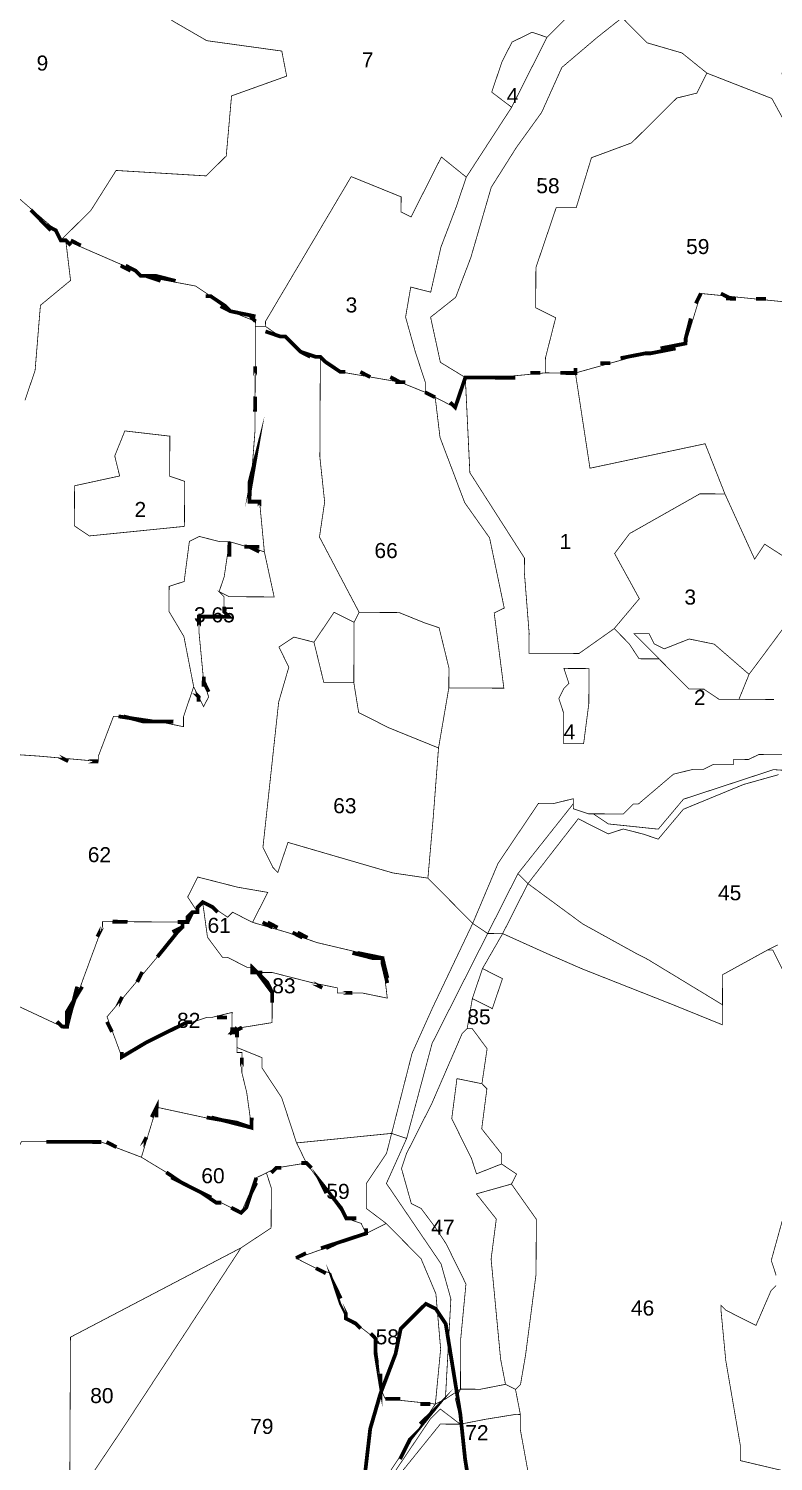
# Model space of a CAD drawing. Header units: metres. Extents: x 318080 to 326887, y 1838772 to 1852662.
# Drawn here: x 322736 to 323337, y 1846990 to 1848144 of the extents above; entities that cross this region are included whole.
import ezdxf

# ---------------------------------------------------------------- set-up
doc = ezdxf.new("R2010")
doc.units = ezdxf.units.M
doc.header["$MEASUREMENT"] = 0
for name, color, linetype in [('HAZARDS LINE', 1, 'Continuous'), ('SURVEY NO.', 7, 'Continuous'), ('SURVEY PLOT BOUNDARY', 35, 'Continuous'), ('VILLAGE BOUNDARY', 212, 'Continuous')]:
    doc.layers.add(name, color=color, linetype=linetype)
doc.styles.add('PDF Arial', font='arial.ttf')

# ---------------------------------------------------------------- blocks, each defined once
blk = doc.blocks.new('22')
at = {"layer": 'HAZARDS LINE', "lineweight": 18, "const_width": 3.025552008770927}
blk.add_lwpolyline([(323007.5382148874, 1846980.076488264), (323011.7466970685, 1847016.36629867), (323019.9501062236, 1847044.56797262), (323032.2066235602, 1847076.784586826), (323036.3374187415, 1847096.936962157), (323048.4969113706, 1847108.981782114), (323056.6031277338, 1847117.011662625), (323064.6511628893, 1847112.938466425), (323072.660354545, 1847100.796552688), (323084.4119063831, 1847028.119838906), (323088.2708811075, 1846991.791191069), (323092.1880370395, 1846967.565619943)], dxfattribs=at)
at = {"layer": 'SURVEY PLOT BOUNDARY', "lineweight": 18, "const_width": 0.6051104017541854}
for points in [[(323214.8758641221, 1848153.104292792), (323194.6295768797, 1848137.063951092), (323166.2770732742, 1848112.993728881), (323149.9673637138, 1848076.762174825), (323129.6628112217, 1848048.618756819), (323109.338836575, 1848016.440896002), (323092.932102307, 1847960.037547697), (323080.6755009283, 1847927.820933896), (323060.429213686, 1847911.780592196), (323068.3218748419, 1847875.432525846), (323088.4322098347, 1847863.232356165), (323080.2482224296, 1847839.065040983), (323064.1522361607, 1847847.211432979), (323056.1042010052, 1847851.284629178), (323056.1430445051, 1847859.353346716), (323048.1921180993, 1847883.598336759), (323040.2606134434, 1847911.877685572), (323044.4109144168, 1847936.064419267), (323060.5263224356, 1847931.95238604), (323068.7685750906, 1847968.222777528), (323081.0250924272, 1848000.439391734), (323089.2090798323, 1848024.606706915), (323125.7844987895, 1848080.913045482), (323154.2923763946, 1848137.258137843), (323174.5580853869, 1848157.332838311)], [(322723.7525950889, 1848361.225752077), (322759.8036259885, 1848308.604235804), (322824.0517868987, 1848247.778155633), (322844.0844348917, 1848219.440550876), (322843.987326142, 1848199.268757032), (322851.8217220482, 1848150.817614376), (322879.9800081542, 1848134.544248899), (322940.446965382, 1848126.184251235), (322944.3836271061, 1848105.993038474), (322899.9349691474, 1848090.069209067), (322895.6682213119, 1848041.676238313), (322879.4556205012, 1848025.6164781), (322806.8680981864, 1848030.00037294), (322786.5441239443, 1847997.822596165), (322762.2253067705, 1847973.732955441), (322758.2304638387, 1847981.821091492), (322701.9914105419, 1848030.50525833)], [(323174.5580853869, 1848157.332838311), (323154.2923763946, 1848137.258137843), (323142.2106548075, 1848141.350752556), (323126.0369815388, 1848133.359709476), (323117.8918376336, 1848117.261111832), (323109.7078502285, 1848093.093796651), (323125.7844987895, 1848080.913045482), (323089.2090798323, 1848024.606706915), (323069.1181665895, 1848040.841235365), (323044.682818916, 1847992.545442029), (323036.6347837605, 1847996.618638229), (323036.6930490103, 1848008.721714535), (322996.433535525, 1848025.053336361), (322927.2970471436, 1847908.387049624), (322927.2776253936, 1847904.352690856), (322919.2101684881, 1847904.391528287), (322919.2295902381, 1847908.425887056), (322899.0998334954, 1847916.591697969), (322883.0232689765, 1847928.772448733), (322870.9609691392, 1847936.899422214), (322826.6288416802, 1847945.181745421), (322822.6145769985, 1847949.235522703), (322766.2589932021, 1847973.713536928), (322762.2253067705, 1847973.732955441), (322786.5441239443, 1847997.822596165), (322806.8680981864, 1848030.00037294), (322879.4556205012, 1848025.6164781), (322895.6682213119, 1848041.676238313), (322899.9349691474, 1848090.069209067), (322944.3836271061, 1848105.993038474), (322940.446965382, 1848126.184251235), (322879.9800081542, 1848134.544248899), (322851.8217220482, 1848150.817614376)], [(322701.9914105419, 1848030.50525833), (322758.2304638387, 1847981.821091492), (322762.2253067705, 1847973.732955441), (322766.2589932021, 1847973.713536928), (322770.1373896764, 1847941.41924786), (322745.8379102103, 1847921.36396631), (322741.5517410294, 1847868.936720829), (322733.3677536243, 1847844.769405648)], [(323363.0164825742, 1847922.427267871), (323278.3472386722, 1847930.903777424), (323266.0518778356, 1847890.61844568), (323237.7769771878, 1847882.685658949), (323233.743206714, 1847882.705077867), (323177.1934894603, 1847866.839504001), (323165.0923461232, 1847866.897759945), (323152.991118744, 1847866.956016294), (323153.0493839938, 1847879.0590926), (323161.2722148988, 1847911.295125319), (323145.1762286299, 1847919.441517314), (323145.3316026294, 1847951.716387464), (323161.6994933975, 1848000.051018232), (323177.8344072084, 1847999.97334337), (323190.1297680449, 1848040.258675113), (323222.457777279, 1848052.206486142), (323258.9360870819, 1848088.340946823), (323275.0903386006, 1848092.297631134), (323283.2354825058, 1848108.396228778), (323335.5767175783, 1848087.971992239), (323355.5705220714, 1848051.565669945)], [(322733.3677536243, 1847844.769405648), (322741.5517410294, 1847868.936720829), (322745.8379102103, 1847921.36396631), (322770.1373896764, 1847941.41924786), (322766.2589932021, 1847973.713536928), (322822.6145769985, 1847949.235522703), (322826.6288416802, 1847945.181745421), (322870.9609691392, 1847936.899422214), (322883.0232689765, 1847928.772448733), (322899.0998334954, 1847916.591697969), (322919.2295902381, 1847908.425887056), (322919.2101684881, 1847904.391528287), (322919.1713249882, 1847896.322810749), (322918.9771074888, 1847855.979223062), (322918.8023117394, 1847819.669994143), (322914.4967208086, 1847763.208389894), (322922.564177714, 1847763.169552463), (322926.4036462416, 1847722.80646222), (322898.2064325935, 1847731.011110564), (322890.1390597302, 1847731.04994759), (322874.0235676693, 1847735.161981221), (322865.9366890138, 1847731.166459883), (322861.7476285827, 1847698.911008247), (322849.6270634956, 1847694.934905422), (322849.5299547459, 1847674.763111579), (322861.5339893333, 1847654.53306179), (322869.4072287394, 1847614.150636672), (322861.2232413343, 1847589.98332149), (322861.1843978344, 1847581.914603953), (322841.0352193417, 1847586.046056097), (322808.7848975121, 1847590.235764185), (322804.7511270383, 1847590.255183103), (322792.4946097016, 1847558.038568897), (322792.4751879517, 1847554.004210129), (322744.089952311, 1847558.271593079), (322679.5698869016, 1847562.616650488)], [(323337.2798772501, 1847603.829352986), (323325.1787339129, 1847603.88760893), (323309.0438201021, 1847603.965283792), (323317.2083857572, 1847624.098240205), (323374.04942926, 1847700.479195603), (323329.8144945928, 1847728.933312248), (323321.6887724375, 1847716.869073373), (323297.7389689171, 1847769.432333298), (323281.7982726056, 1847809.853595848), (323188.9256195485, 1847790.12843145), (323177.1934894603, 1847866.839504001), (323233.743206714, 1847882.705077867), (323237.7769771878, 1847882.685658949), (323266.0518778356, 1847890.61844568), (323278.3472386722, 1847930.903777424), (323363.0164825742, 1847922.427267871)], [(322679.5698869016, 1847562.616650488), (322744.089952311, 1847558.271593079), (322792.4751879517, 1847554.004210129), (322792.4946097016, 1847558.038568897), (322804.7511270383, 1847590.255183103), (322808.7848975121, 1847590.235764185), (322841.0352193417, 1847586.046056097), (322861.1843978344, 1847581.914603953), (322861.2232413343, 1847589.98332149), (322869.4072287394, 1847614.150636672), (322873.4020716712, 1847606.062500621), (322877.3969146029, 1847597.97436457), (322881.4695285766, 1847606.02366319), (322877.4940233526, 1847618.146158414), (322873.6545544204, 1847658.509164615), (322873.6739761703, 1847662.543523384), (322873.6933979203, 1847666.577882152), (322873.7128196702, 1847670.612240921), (322877.7465061019, 1847670.592822408), (322881.7802765756, 1847670.57340349), (322897.9151063444, 1847670.495729032), (322893.9008416627, 1847674.549506314), (322893.9591069125, 1847686.652582621), (322889.9448422308, 1847690.706359903), (322897.9927933442, 1847686.633164107), (322934.2963073977, 1847686.45839587), (322926.4036462416, 1847722.80646222), (322922.564177714, 1847763.169552463), (322914.4967208086, 1847763.208389894), (322918.8023117394, 1847819.669994143), (322918.9771074888, 1847855.979223062), (322919.1713249882, 1847896.322810749), (322919.2101684881, 1847904.391528287), (322927.2776253936, 1847904.352690856), (322939.3399252308, 1847896.225717374), (322943.3736957046, 1847896.206298456), (322947.3879603863, 1847892.152521174), (322955.4165737919, 1847884.044966205), (322967.4982953791, 1847879.952351492), (322971.5320658529, 1847879.932932575), (322971.143630854, 1847799.245757199), (322975.0025215363, 1847762.917109767), (322970.8328824504, 1847734.695932857), (323002.811299781, 1847674.025202006), (322998.7386858073, 1847665.975903386), (322982.6426995384, 1847674.122295382), (322966.3912552278, 1847649.993817631), (322950.275847209, 1847654.105850857), (322938.1357763299, 1847646.095389669), (322946.1255462356, 1847629.919117163), (322937.9221370806, 1847601.717443213), (322925.2577629951, 1847484.779294863), (322933.2475324962, 1847468.602938315), (322937.261797178, 1847464.549161033), (322945.4457849876, 1847488.716560256), (323030.0374255275, 1847464.102531182), (323058.2539768834, 1847459.932242011), (323094.3826951874, 1847423.448244855), (323061.7827818587, 1847355.019495106), (323045.4730722983, 1847318.787941049), (323029.0274945305, 1847254.315875207), (322952.3479364921, 1847246.616112658), (322940.4215889044, 1847282.983597521), (322924.4032055932, 1847307.267424996), (322924.442049093, 1847315.336142533), (322904.3122923503, 1847323.501953446), (322904.2928706004, 1847319.467594677), (322904.3122923503, 1847323.501953446), (322904.3317141003, 1847327.536312215), (322904.3705576002, 1847335.605029752), (322900.3368711685, 1847335.624448265), (322908.4237498239, 1847339.619969603), (322932.6454582481, 1847343.537816483), (322932.7619887477, 1847367.743969096), (322916.7241836865, 1847387.993437802), (322916.7047619366, 1847383.959079033), (322928.8059893158, 1847383.900822684), (322932.8396757475, 1847383.881404171), (322948.9551678085, 1847379.76937054), (322965.0705758273, 1847375.657337314), (322985.2197543199, 1847371.525885169), (322985.2003325699, 1847367.4915264), (323005.3689328125, 1847367.394433025), (323025.5181113051, 1847363.262980881), (323021.639798873, 1847395.557269544), (322969.2597203006, 1847407.912788546), (322945.0961930841, 1847416.098018376), (322916.898979436, 1847424.30266672), (322929.1167373149, 1847448.450562984), (322904.9337883485, 1847452.601434046), (322872.7028882687, 1847460.825500903), (322864.5577443635, 1847444.72690326), (322872.5669360191, 1847432.584989522), (322868.5332495875, 1847432.604408036), (322864.4606356138, 1847424.555109416), (322860.4269491821, 1847424.574527929), (322856.3931787083, 1847424.593946847), (322836.2245784657, 1847424.691040222), (322820.089748697, 1847424.76871468), (322803.9548348861, 1847424.846389542), (322795.8874620228, 1847424.885226568), (322795.8680402728, 1847420.8508678), (322779.5194872126, 1847376.550596206), (322767.243548126, 1847340.299623231), (322763.2097776522, 1847340.319042149), (322710.8879643296, 1847364.777637457)], [(323373.369668012, 1847559.276638696), (323324.9650946636, 1847559.509662474), (323316.8782160082, 1847555.514141136), (323312.8444455344, 1847555.533560054), (323308.8107591028, 1847555.552978567), (323304.7770726711, 1847555.57239708), (323304.7576509212, 1847551.538038312), (323296.6901940157, 1847551.576875743), (323288.6227371102, 1847551.615713174), (323280.5358584549, 1847547.620191836), (323272.4684015494, 1847547.659029267), (323256.3141500307, 1847543.702344956), (323227.961562383, 1847519.63212315), (323223.9278759514, 1847519.651541664), (323215.8215755461, 1847511.621661557), (323191.6192048297, 1847511.73817385), (323187.585518398, 1847511.757592364), (323175.5037968109, 1847515.850207077), (323175.5232185608, 1847519.884565845), (323175.5426403108, 1847523.918924614), (323159.3883047499, 1847519.962240708), (323147.2871614128, 1847520.020496652), (323114.7843564292, 1847471.763456705), (323094.3826951874, 1847423.448244855), (323058.2539768834, 1847459.932242011), (323062.5208087611, 1847508.325212361), (323066.8263996919, 1847564.78681661), (323075.1269175967, 1847613.160284404), (323119.4978045134, 1847612.94667914), (323111.7217578992, 1847673.500897698), (323119.8085525125, 1847677.49641944), (323107.9793136746, 1847734.035698147), (323087.9466660862, 1847762.373386946), (323068.0305485928, 1847814.917144315), (323064.1522361607, 1847847.211432979), (323080.2482224296, 1847839.065040983), (323088.4322098347, 1847863.232356165), (323092.0969670596, 1847786.560120641), (323136.1376838228, 1847717.762332265), (323136.0794185729, 1847705.659255959), (323139.8800440053, 1847657.227532221), (323139.8023570056, 1847641.090097146), (323143.8361274794, 1847641.070678228), (323147.869813911, 1847641.051259715), (323180.1395574907, 1847640.895910395), (323208.4727233884, 1847660.931773432), (323212.4869880701, 1847656.87799615), (323216.501336794, 1847652.824218464), (323220.5156014757, 1847648.770441181), (323228.5247931313, 1847636.628527444), (323244.6597069422, 1847636.550852582), (323264.7311984351, 1847616.281965363), (323268.7454631168, 1847612.228188081), (323272.7791495484, 1847612.208769568), (323280.8466064539, 1847612.169932137), (323292.9089062911, 1847604.042958655), (323296.9426767649, 1847604.023539737), (323300.9763631966, 1847604.004121223), (323309.0438201021, 1847603.965283792), (323325.1787339129, 1847603.88760893), (323337.2798772501, 1847603.829352986)], [(323397.4943517286, 1847543.022691328), (323337.0079727509, 1847547.348330223), (323264.2844981864, 1847523.491713681), (323243.9993674443, 1847499.382654444), (323203.6815887091, 1847503.611199964), (323191.6192048297, 1847511.73817385), (323187.585518398, 1847511.757592364), (323191.6192048297, 1847511.73817385), (323215.8215755461, 1847511.621661557), (323223.9278759514, 1847519.651541664), (323227.961562383, 1847519.63212315), (323256.3141500307, 1847543.702344956), (323272.4684015494, 1847547.659029267), (323280.5358584549, 1847547.620191836), (323288.6227371102, 1847551.615713174), (323296.6901940157, 1847551.576875743), (323304.7576509212, 1847551.538038312), (323304.7770726711, 1847555.57239708), (323308.8107591028, 1847555.552978567), (323312.8444455344, 1847555.533560054), (323316.8782160082, 1847555.514141136), (323324.9650946636, 1847559.509662474), (323373.369668012, 1847559.276638696)], [(323341.0222374326, 1847543.294552941), (323312.7473367847, 1847535.36176621), (323264.2456546866, 1847515.422996144), (323243.9605239443, 1847491.313936907), (323231.878718315, 1847495.406552024), (323215.7633102962, 1847499.518585251), (323203.6427452092, 1847495.542482426), (323179.4986397426, 1847507.762071026), (323138.9089561037, 1847455.509509741), (323130.8803426981, 1847463.617064709), (323175.5232185608, 1847519.884565845), (323175.5037968109, 1847515.850207077), (323187.585518398, 1847511.757592364), (323191.6192048297, 1847511.73817385), (323203.6815887091, 1847503.611199964), (323243.9993674443, 1847499.382654444), (323264.2844981864, 1847523.491713681), (323337.0079727509, 1847547.348330223), (323397.4943517286, 1847543.022691328)], [(323340.36189753, 1847406.126270761), (323332.2750188746, 1847402.130749424), (323295.8744801136, 1847382.133723413), (323295.757949614, 1847357.9275708), (323235.4269446358, 1847394.528079845), (323227.3789094802, 1847398.601276045), (323183.1245530631, 1847423.021033922), (323138.9089561037, 1847455.509509741), (323179.4986397426, 1847507.762071026), (323203.6427452092, 1847495.542482426), (323215.7633102962, 1847499.518585251), (323231.878718315, 1847495.406552024), (323243.9605239443, 1847491.313936907), (323264.2456546866, 1847515.422996144), (323312.7473367847, 1847535.36176621), (323341.0222374326, 1847543.294552941)], [(322710.8879643296, 1847364.777637457), (322763.2097776522, 1847340.319042149), (322767.243548126, 1847340.299623231), (322779.5194872126, 1847376.550596206), (322795.8680402728, 1847420.8508678), (322795.8874620228, 1847424.885226568), (322803.9548348861, 1847424.846389542), (322820.089748697, 1847424.76871468), (322836.2245784657, 1847424.691040222), (322856.3931787083, 1847424.593946847), (322860.4269491821, 1847424.574527929), (322860.4075274322, 1847420.54016916), (322840.12239669, 1847396.431109923), (322799.5521352055, 1847348.212991449), (322811.4979045431, 1847315.879865354), (322864.072200615, 1847343.86793404), (322868.1059710887, 1847343.848515123), (322880.2265361758, 1847347.824617947), (322884.2602226075, 1847347.805199434), (322900.4145581683, 1847351.761883341), (322900.3951364183, 1847347.727524572), (322900.3757146684, 1847343.693165803), (322900.3562929184, 1847339.658807034), (322900.3368711685, 1847335.624448265), (322904.3705576002, 1847335.605029752), (322904.3317141003, 1847327.536312215), (322904.3122923503, 1847323.501953446), (322904.2928706004, 1847319.467594677), (322908.3266410742, 1847319.448175759), (322908.2683758244, 1847307.345099453), (322908.2489540745, 1847303.310740684), (322912.2049535064, 1847287.153887096), (322916.1026876884, 1847258.893957201), (322839.5397441917, 1847275.40034686), (322827.2443833552, 1847235.115015117), (322795.0329050253, 1847247.373440743), (322730.4933338239, 1847247.684139787)], [(323347.4194234386, 1847196.300777355), (323335.1046404475, 1847151.981002801), (323339.0800616293, 1847139.858507981)], [(323339.0412181295, 1847131.789790444), (323334.9881099478, 1847127.774850188), (323322.7510143612, 1847099.592594751), (323298.6069088946, 1847111.812183351), (323294.5926442129, 1847115.865960633), (323294.573222463, 1847111.831601864), (323298.4126913952, 1847071.468595663), (323310.1836649833, 1847002.82624065), (323310.1253997335, 1846990.723164344), (323414.8856409204, 1846966.012125936)], [(323144.5486938619, 1846951.175742173), (323132.7582985239, 1847015.783738417), (323132.8165637737, 1847027.886814724), (323128.8799020496, 1847048.078027485), (323132.9330942734, 1847052.092967336), (323137.0833112047, 1847076.279701435), (323145.4615161092, 1847140.790604305), (323145.6751553585, 1847185.168550761), (323125.6425077701, 1847213.50623956), (323129.7150377017, 1847221.555538584), (323117.6527378645, 1847229.682512066), (323117.6915813643, 1847237.751229603), (323101.6538603452, 1847258.000697905), (323105.8429207765, 1847290.256149542), (323101.8286560947, 1847294.309926823), (323105.998294776, 1847322.531019692), (323093.9748384386, 1847338.726710711), (323089.941152007, 1847338.746129224), (323094.0913689383, 1847362.932863323), (323110.1874392493, 1847354.786470924), (323118.3713426123, 1847378.95378651), (323102.2753563434, 1847387.100178505), (323118.5461383617, 1847415.263015429), (323154.7719654154, 1847398.950812116), (323182.9497573136, 1847386.711805003), (323255.4207491288, 1847358.121757551), (323295.6802626142, 1847341.790135725), (323295.757949614, 1847357.9275708), (323295.8744801136, 1847382.133723413), (323332.2750188746, 1847402.130749424), (323336.3087893484, 1847402.111330506), (323364.2729419973, 1847345.494376937)], [(323414.8856409204, 1846966.012125936), (323310.1253997335, 1846990.723164344), (323310.1836649833, 1847002.82624065), (323298.4126913952, 1847071.468595663), (323294.573222463, 1847111.831601864), (323294.5926442129, 1847115.865960633), (323298.6069088946, 1847111.812183351), (323322.7510143612, 1847099.592594751), (323334.9881099478, 1847127.774850188), (323339.0412181295, 1847131.789790444)], [(323339.0800616293, 1847139.858507981), (323335.1046404475, 1847151.981002801), (323347.4194234386, 1847196.300777355)], [(323364.2729419973, 1847345.494376937), (323336.3087893484, 1847402.111330506), (323332.2750188746, 1847402.130749424), (323340.36189753, 1847406.126270761)], [(322676.773154101, 1846981.668819702), (322648.7118927024, 1847018.113979428), (322640.8774967963, 1847066.565122084), (322624.8397757772, 1847086.814590385), (322637.1157148638, 1847123.06556336), (322649.3333887006, 1847147.213460028), (322653.4254244242, 1847159.297117417), (322706.0579861504, 1847199.388346451), (322726.4208038924, 1847239.634840763), (322730.4933338239, 1847247.684139787), (322795.0329050253, 1847247.373440743), (322827.2443833552, 1847235.115015117), (322887.5753883334, 1847198.514506072), (322891.6090747651, 1847198.495087559), (322907.7051446715, 1847190.348611117), (322919.9422406628, 1847218.530950596), (322928.0291193182, 1847222.526471934), (322932.0045405001, 1847210.403977114), (322931.8491660959, 1847178.129022922), (322907.5691924219, 1847162.108099736), (322770.0730856567, 1847090.149877013), (322769.4710114085, 1846965.084755181)], [(322777.538468314, 1846965.04591775), (322810.041272893, 1847013.302873656), (322907.5691924219, 1847162.108099736), (322931.8491660959, 1847178.129022922), (322932.0045405001, 1847210.403977114), (322928.0291193182, 1847222.526471934), (322936.1159139315, 1847226.521993676), (322960.3377063978, 1847230.439840151), (322992.3938103235, 1847185.906460333), (323004.4755319107, 1847181.81384562), (323008.4704588845, 1847173.725709165), (322964.0218009259, 1847157.801879758), (322951.9012358388, 1847153.825776934), (322967.9973061499, 1847145.679384534), (322980.079027737, 1847141.586769821), (322988.0299541428, 1847117.341779778), (322992.0053753246, 1847105.219284958), (323000.0534104801, 1847101.146088758), (323016.1299749991, 1847088.965337994), (323019.9889497234, 1847052.636690158), (323019.9695279735, 1847048.602331389), (323023.9643709052, 1847040.514195338), (323064.2821496404, 1847036.285649819), (323023.6536229062, 1846975.964455038)]]:
    blk.add_lwpolyline(points, dxfattribs=at)
for points in [[(323355.6287873213, 1848063.668746251), (323355.5705220714, 1848051.565669945), (323335.5767175783, 1848087.971992239), (323283.2354825058, 1848108.396228778), (323263.144569263, 1848124.630757228), (323234.9473556149, 1848132.835405572), (323214.8758641221, 1848153.104292792), (323239.1365000882, 1848165.090856805), (323279.5513875731, 1848181.034105129), (323303.9090482469, 1848213.19246339), (323320.1410708075, 1848233.286582372), (323360.3228972931, 1848200.817525471), (323360.2452102933, 1848184.680090396), (323356.05606582, 1848152.424639164), (323343.7412832335, 1848108.104948652)], [(323088.4322098347, 1847863.232356165), (323068.3218748419, 1847875.432525846), (323060.429213686, 1847911.780592196), (323080.6755009283, 1847927.820933896), (323092.932102307, 1847960.037547697), (323109.338836575, 1848016.440896002), (323129.6628112217, 1848048.618756819), (323149.9673637138, 1848076.762174825), (323166.2770732742, 1848112.993728881), (323194.6295768797, 1848137.063951092), (323214.8758641221, 1848153.104292792), (323234.9473556149, 1848132.835405572), (323263.144569263, 1848124.630757228), (323283.2354825058, 1848108.396228778), (323275.0903386006, 1848092.297631134), (323258.9360870819, 1848088.340946823), (323222.457777279, 1848052.206486142), (323190.1297680449, 1848040.258675113), (323177.8344072084, 1847999.97334337), (323161.6994933975, 1848000.051018232), (323145.3316026294, 1847951.716387464), (323145.1762286299, 1847919.441517314), (323161.2722148988, 1847911.295125319), (323153.0493839938, 1847879.0590926), (323152.991118744, 1847866.956016294), (323112.634580551, 1847863.115843872)], [(323154.2923763946, 1848137.258137843), (323125.7844987895, 1848080.913045482), (323109.7078502285, 1848093.093796651), (323117.8918376336, 1848117.261111832), (323126.0369815388, 1848133.359709476), (323142.2106548075, 1848141.350752556)], [(323081.0250924272, 1848000.439391734), (323068.7685750906, 1847968.222777528), (323060.5263224356, 1847931.95238604), (323044.4109144168, 1847936.064419267), (323040.2606134434, 1847911.877685572), (323048.1921180993, 1847883.598336759), (323056.1430445051, 1847859.353346716), (323056.1042010052, 1847851.284629178), (323035.9744442625, 1847859.450440091), (322987.6086303718, 1847867.752181811), (322971.5320658529, 1847879.932932575), (322967.4982953791, 1847879.952351492), (322955.4165737919, 1847884.044966205), (322947.3879603863, 1847892.152521174), (322943.3736957046, 1847896.206298456), (322939.3399252308, 1847896.225717374), (322927.2776253936, 1847904.352690856), (322927.2970471436, 1847908.387049624), (322996.433535525, 1848025.053336361), (323036.6930490103, 1848008.721714535), (323036.6347837605, 1847996.618638229), (323044.682818916, 1847992.545442029), (323069.1181665895, 1848040.841235365), (323089.2090798323, 1848024.606706915)], [(323119.4978045134, 1847612.94667914), (323075.1269175967, 1847613.160284404), (323075.2046045964, 1847629.297719479), (323067.2925216905, 1847661.61142706), (323055.2108001033, 1847665.704041773), (323035.0810433606, 1847673.869852686), (323002.811299781, 1847674.025202006), (322970.8328824504, 1847734.695932857), (322975.0025215363, 1847762.917109767), (322971.143630854, 1847799.245757199), (322971.5320658529, 1847879.932932575), (322987.6086303718, 1847867.752181811), (323035.9744442625, 1847859.450440091), (323056.1042010052, 1847851.284629178), (323064.1522361607, 1847847.211432979), (323068.0305485928, 1847814.917144315), (323087.9466660862, 1847762.373386946), (323107.9793136746, 1847734.035698147), (323119.8085525125, 1847677.49641944), (323111.7217578992, 1847673.500897698)], [(323177.1934894603, 1847866.839504001), (323188.9256195485, 1847790.12843145), (323281.7982726056, 1847809.853595848), (323297.7389689171, 1847769.432333298), (323277.5703686745, 1847769.529426673), (323220.9428799744, 1847737.526334094), (323208.7640496375, 1847721.447154964), (323228.7578541306, 1847685.040832669), (323208.4727233884, 1847660.931773432), (323180.1395574907, 1847640.895910395), (323147.869813911, 1847641.051259715), (323143.8361274794, 1847641.070678228), (323139.8023570056, 1847641.090097146), (323139.8800440053, 1847657.227532221), (323136.0794185729, 1847705.659255959), (323136.1376838228, 1847717.762332265), (323092.0969670596, 1847786.560120641), (323088.4322098347, 1847863.232356165), (323112.634580551, 1847863.115843872), (323152.991118744, 1847866.956016294), (323165.0923461232, 1847866.897759945)], [(322773.2194099564, 1847743.716165636), (322785.2817097935, 1847735.589192154), (322861.961267832, 1847743.288954703), (322862.0195330819, 1847755.392031009), (322862.1360639861, 1847779.598267664), (322850.0543423989, 1847783.690882377), (322850.2097163984, 1847815.965752527), (322813.9256240949, 1847820.174879533), (322805.7610584398, 1847800.041923121), (322809.7171419138, 1847783.885069128), (322773.3747843605, 1847775.991119828)], [(322785.2817097935, 1847735.589192154), (322773.2194099564, 1847743.716165636), (322773.3747843605, 1847775.991119828), (322809.7171419138, 1847783.885069128), (322805.7610584398, 1847800.041923121), (322813.9256240949, 1847820.174879533), (322850.2097163984, 1847815.965752527), (322850.0543423989, 1847783.690882377), (322862.1360639861, 1847779.598267664), (322862.0195330819, 1847755.392031009), (322861.961267832, 1847743.288954703)], [(323297.7389689171, 1847769.432333298), (323321.6887724375, 1847716.869073373), (323329.8144945928, 1847728.933312248), (323374.04942926, 1847700.479195603), (323317.2083857572, 1847624.098240205), (323289.0888591089, 1847648.440323624), (323268.9396806162, 1847652.571775768), (323248.7322368738, 1847644.600151606), (323240.6842017182, 1847648.673347806), (323236.6893587865, 1847656.761483857), (323224.5882154494, 1847656.819739801), (323244.6597069422, 1847636.550852582), (323228.5247931313, 1847636.628527444), (323220.5156014757, 1847648.770441181), (323216.501336794, 1847652.824218464), (323212.4869880701, 1847656.87799615), (323208.4727233884, 1847660.931773432), (323228.7578541306, 1847685.040832669), (323208.7640496375, 1847721.447154964), (323220.9428799744, 1847737.526334094), (323277.5703686745, 1847769.529426673)], [(322889.9448422308, 1847690.706359903), (322893.9591069125, 1847686.652582621), (322893.9008416627, 1847674.549506314), (322897.9151063444, 1847670.495729032), (322881.7802765756, 1847670.57340349), (322877.7465061019, 1847670.592822408), (322873.7128196702, 1847670.612240921), (322873.6933979203, 1847666.577882152), (322873.6739761703, 1847662.543523384), (322873.6545544204, 1847658.509164615), (322877.4940233526, 1847618.146158414), (322881.4695285766, 1847606.02366319), (322877.3969146029, 1847597.97436457), (322873.4020716712, 1847606.062500621), (322869.4072287394, 1847614.150636672), (322861.5339893333, 1847654.53306179), (322849.5299547459, 1847674.763111579), (322849.6270634956, 1847694.934905422), (322861.7476285827, 1847698.911008247), (322865.9366890138, 1847731.166459883), (322874.0235676693, 1847735.161981221), (322890.1390597302, 1847731.04994759), (322898.2064325935, 1847731.011110564), (322894.0367939123, 1847702.790017696)], [(322934.2963073977, 1847686.45839587), (322897.9927933442, 1847686.633164107), (322889.9448422308, 1847690.706359903), (322894.0367939123, 1847702.790017696), (322898.2064325935, 1847731.011110564), (322926.4036462416, 1847722.80646222)], [(322998.7386858073, 1847665.975903386), (322998.505624808, 1847617.563598161), (322974.3033381338, 1847617.68011005), (322966.3912552278, 1847649.993817631), (322982.6426995384, 1847674.122295382)], [(323075.1269175967, 1847613.160284404), (323066.8263996919, 1847564.78681661), (323026.5668862066, 1847581.118438436), (323002.4228647822, 1847593.338026631), (322998.505624808, 1847617.563598161), (322998.7386858073, 1847665.975903386), (323002.811299781, 1847674.025202006), (323035.0810433606, 1847673.869852686), (323055.2108001033, 1847665.704041773), (323067.2925216905, 1847661.61142706), (323075.2046045964, 1847629.297719479)], [(323062.5208087611, 1847508.325212361), (323058.2539768834, 1847459.932242011), (323030.0374255275, 1847464.102531182), (322945.4457849876, 1847488.716560256), (322937.261797178, 1847464.549161033), (322933.2475324962, 1847468.602938315), (322925.2577629951, 1847484.779294863), (322937.9221370806, 1847601.717443213), (322946.1255462356, 1847629.919117163), (322938.1357763299, 1847646.095389669), (322950.275847209, 1847654.105850857), (322966.3912552278, 1847649.993817631), (322974.3033381338, 1847617.68011005), (322998.505624808, 1847617.563598161), (323002.4228647822, 1847593.338026631), (323026.5668862066, 1847581.118438436), (323066.8263996919, 1847564.78681661)], [(323240.6842017182, 1847648.673347806), (323248.7322368738, 1847644.600151606), (323268.9396806162, 1847652.571775768), (323289.0888591089, 1847648.440323624), (323317.2083857572, 1847624.098240205), (323309.0438201021, 1847603.965283792), (323300.9763631966, 1847604.004121223), (323296.9426767649, 1847604.023539737), (323292.9089062911, 1847604.042958655), (323280.8466064539, 1847612.169932137), (323272.7791495484, 1847612.208769568), (323268.7454631168, 1847612.228188081), (323264.7311984351, 1847616.281965363), (323244.6597069422, 1847636.550852582), (323224.5882154494, 1847656.819739801), (323236.6893587865, 1847656.761483857)], [(323167.6888226547, 1847568.335708502), (323183.8237364655, 1847568.25803364), (323188.0127968967, 1847600.513485276), (323188.0322186467, 1847604.547844045), (323188.1487491463, 1847628.753996657), (323167.9801489037, 1847628.851090033), (323171.9555700856, 1847616.728595213), (323167.902461904, 1847612.713654958), (323163.8299319724, 1847604.664355934), (323167.8053531543, 1847592.541861114)], [(323188.0127968967, 1847600.513485276), (323183.8237364655, 1847568.25803364), (323167.6888226547, 1847568.335708502), (323167.8053531543, 1847592.541861114), (323163.8299319724, 1847604.664355934), (323167.902461904, 1847612.713654958), (323171.9555700856, 1847616.728595213), (323167.9801489037, 1847628.851090033), (323188.1487491463, 1847628.753996657), (323188.0322186467, 1847604.547844045)], [(323130.8803426981, 1847463.617064709), (323106.4449950246, 1847415.321271373), (323094.3826951874, 1847423.448244855), (323114.7843564292, 1847471.763456705), (323147.2871614128, 1847520.020496652), (323159.3883047499, 1847519.962240708), (323175.5426403108, 1847523.918924614), (323175.5232185608, 1847519.884565845)], [(322929.1167373149, 1847448.450562984), (322916.898979436, 1847424.30266672), (322900.8029931671, 1847432.449058716), (322896.7498009434, 1847428.434118865), (322884.6875011062, 1847436.561092347), (322876.6394659507, 1847440.634288546), (322872.586357769, 1847436.619348291), (322872.5669360191, 1847432.584989522), (322864.5577443635, 1847444.72690326), (322872.7028882687, 1847460.825500903), (322904.9337883485, 1847452.601434046)], [(323138.9089561037, 1847455.509509741), (323118.5461383617, 1847415.263015429), (323106.4449950246, 1847415.321271373), (323130.8803426981, 1847463.617064709)], [(323183.1245530631, 1847423.021033922), (323227.3789094802, 1847398.601276045), (323235.4269446358, 1847394.528079845), (323295.757949614, 1847357.9275708), (323295.6802626142, 1847341.790135725), (323255.4207491288, 1847358.121757551), (323182.9497573136, 1847386.711805003), (323154.7719654154, 1847398.950812116), (323118.5461383617, 1847415.263015429), (323138.9089561037, 1847455.509509741)], [(322932.7619887477, 1847367.743969096), (322932.6454582481, 1847343.537816483), (322908.4237498239, 1847339.619969603), (322900.3368711685, 1847335.624448265), (322900.3562929184, 1847339.658807034), (322900.3757146684, 1847343.693165803), (322900.3951364183, 1847347.727524572), (322900.4145581683, 1847351.761883341), (322884.2602226075, 1847347.805199434), (322880.2265361758, 1847347.824617947), (322868.1059710887, 1847343.848515123), (322864.072200615, 1847343.86793404), (322811.4979045431, 1847315.879865354), (322799.5521352055, 1847348.212991449), (322840.12239669, 1847396.431109923), (322860.4075274322, 1847420.54016916), (322860.4269491821, 1847424.574527929), (322864.4606356138, 1847424.555109416), (322868.5332495875, 1847432.604408036), (322872.5669360191, 1847432.584989522), (322872.586357769, 1847436.619348291), (322876.6394659507, 1847440.634288546), (322880.5372841748, 1847412.374358247), (322892.5607405122, 1847396.178667228), (322896.5944269439, 1847396.159248715), (322912.6904972549, 1847388.012856315), (322916.7241836865, 1847387.993437802)], [(322896.7498009434, 1847428.434118865), (322900.8029931671, 1847432.449058716), (322916.898979436, 1847424.30266672), (322945.0961930841, 1847416.098018376), (322969.2597203006, 1847407.912788546), (323021.639798873, 1847395.557269544), (323025.5181113051, 1847363.262980881), (323005.3689328125, 1847367.394433025), (322985.2003325699, 1847367.4915264), (322985.2197543199, 1847371.525885169), (322965.0705758273, 1847375.657337314), (322948.9551678085, 1847379.76937054), (322932.8396757475, 1847383.881404171), (322928.8059893158, 1847383.900822684), (322916.7047619366, 1847383.959079033), (322916.7241836865, 1847387.993437802), (322912.6904972549, 1847388.012856315), (322896.5944269439, 1847396.159248715), (322892.5607405122, 1847396.178667228), (322880.5372841748, 1847412.374358247), (322876.6394659507, 1847440.634288546), (322884.6875011062, 1847436.561092347)], [(323061.6468296091, 1847326.778983725), (323041.1092161177, 1847250.223260493), (323029.0274945305, 1847254.315875207), (323045.4730722983, 1847318.787941049), (323061.7827818587, 1847355.019495106), (323094.3826951874, 1847423.448244855), (323106.4449950246, 1847415.321271373)], [(323118.5461383617, 1847415.263015429), (323102.2753563434, 1847387.100178505), (323094.0913689383, 1847362.932863323), (323089.941152007, 1847338.746129224), (323085.8879597833, 1847334.731189373), (323061.4137686099, 1847278.366678499), (323041.0509508679, 1847238.120184187), (323036.9589151443, 1847226.036526799), (323044.8904198001, 1847197.757177986), (323052.9384549556, 1847193.683981786), (323064.9619108884, 1847177.488206725), (323072.971102544, 1847165.346292988), (323088.9506423554, 1847132.993747975), (323084.7032326323, 1847088.635220437), (323084.5090151328, 1847048.291632749), (323072.3690282959, 1847040.281171156), (323076.7911497263, 1847120.948928018), (323068.8597291126, 1847149.228276426), (323024.7995065573, 1847213.991706437), (323041.1092161177, 1847250.223260493), (323061.6468296091, 1847326.778983725), (323106.4449950246, 1847415.321271373)], [(323094.0913689383, 1847362.932863323), (323102.2753563434, 1847387.100178505), (323118.3713426123, 1847378.95378651), (323110.1874392493, 1847354.786470924)], [(323105.998294776, 1847322.531019692), (323101.8286560947, 1847294.309926823), (323081.6794776021, 1847298.441378968), (323077.4903331288, 1847266.185927735), (323093.4698729402, 1847233.833382723), (323097.445294122, 1847221.710887904), (323117.6527378645, 1847229.682512066), (323129.7150377017, 1847221.555538584), (323125.6425077701, 1847213.50623956), (323097.3676071222, 1847205.573452829), (323113.4054117788, 1847185.323900081), (323109.2163513477, 1847153.068448444), (323116.8952892122, 1847072.342436042), (323120.8319509362, 1847052.15122328), (323100.6439289437, 1847048.213957887), (323084.5090151328, 1847048.291632749), (323084.7032326323, 1847088.635220437), (323088.9506423554, 1847132.993747975), (323072.971102544, 1847165.346292988), (323064.9619108884, 1847177.488206725), (323052.9384549556, 1847193.683981786), (323044.8904198001, 1847197.757177986), (323036.9589151443, 1847226.036526799), (323041.0509508679, 1847238.120184187), (323061.4137686099, 1847278.366678499), (323085.8879597833, 1847334.731189373), (323089.941152007, 1847338.746129224), (323093.9748384386, 1847338.726710711)], [(322940.4215889044, 1847282.983597521), (322952.3479364921, 1847246.616112658), (322960.3377063978, 1847230.439840151), (322936.1159139315, 1847226.521993676), (322928.0291193182, 1847222.526471934), (322919.9422406628, 1847218.530950596), (322907.7051446715, 1847190.348611117), (322891.6090747651, 1847198.495087559), (322887.5753883334, 1847198.514506072), (322827.2443833552, 1847235.115015117), (322839.5397441917, 1847275.40034686), (322916.1026876884, 1847258.893957201), (322912.2049535064, 1847287.153887096), (322908.2489540745, 1847303.310740684), (322908.2683758244, 1847307.345099453), (322908.3266410742, 1847319.448175759), (322904.2928706004, 1847319.467594677), (322904.3122923503, 1847323.501953446), (322924.442049093, 1847315.336142533), (322924.4032055932, 1847307.267424996)], [(323101.8286560947, 1847294.309926823), (323105.8429207765, 1847290.256149542), (323101.6538603452, 1847258.000697905), (323117.6915813643, 1847237.751229603), (323117.6527378645, 1847229.682512066), (323097.445294122, 1847221.710887904), (323093.4698729402, 1847233.833382723), (323077.4903331288, 1847266.185927735), (323081.6794776021, 1847298.441378968)], [(323024.6441321532, 1847181.716752245), (323008.4704588845, 1847173.725709165), (323004.4755319107, 1847181.81384562), (322992.3938103235, 1847185.906460333), (322960.3377063978, 1847230.439840151), (322952.3479364921, 1847246.616112658), (323029.0274945305, 1847254.315875207), (323024.9160370569, 1847238.19785905), (323008.6646767886, 1847214.069380895), (323008.5675680388, 1847193.897587051)], [(323072.3690282959, 1847040.281171156), (323064.2821496404, 1847036.285649819), (323068.5295593636, 1847080.644177357), (323064.7094281391, 1847125.041542731), (323052.7442370516, 1847153.340310057), (323024.6441321532, 1847181.716752245), (323008.5675680388, 1847193.897587051), (323008.6646767886, 1847214.069380895), (323024.9160370569, 1847238.19785905), (323029.0274945305, 1847254.315875207), (323041.1092161177, 1847250.223260493), (323024.7995065573, 1847213.991706437), (323068.8597291126, 1847149.228276426), (323076.7911497263, 1847120.948928018)], [(323128.8799020496, 1847048.078027485), (323120.8319509362, 1847052.15122328), (323116.8952892122, 1847072.342436042), (323109.2163513477, 1847153.068448444), (323113.4054117788, 1847185.323900081), (323097.3676071222, 1847205.573452829), (323125.6425077701, 1847213.50623956), (323145.6751553585, 1847185.168550761), (323145.4615161092, 1847140.790604305), (323137.0833112047, 1847076.279701435), (323132.9330942734, 1847052.092967336)], [(323064.2821496404, 1847036.285649819), (323023.9643709052, 1847040.514195338), (323019.9695279735, 1847048.602331389), (323019.9889497234, 1847052.636690158), (323016.1299749991, 1847088.965337994), (323000.0534104801, 1847101.146088758), (322992.0053753246, 1847105.219284958), (322988.0299541428, 1847117.341779778), (322980.079027737, 1847141.586769821), (322967.9973061499, 1847145.679384534), (322951.9012358388, 1847153.825776934), (322964.0218009259, 1847157.801879758), (323008.4704588845, 1847173.725709165), (323024.6441321532, 1847181.716752245), (323052.7442370516, 1847153.340310057), (323064.7094281391, 1847125.041542731), (323068.5295593636, 1847080.644177357)], [(322810.041272893, 1847013.302873656), (322777.538468314, 1846965.04591775), (322769.4710114085, 1846965.084755181), (322770.0730856567, 1847090.149877013), (322907.5691924219, 1847162.108099736)], [(323084.3730628833, 1847020.051121368), (323068.2964983643, 1847032.231872132), (323060.190197959, 1847024.201992026), (323027.68739338, 1846975.94503612), (323047.6035108733, 1846923.401278751), (323043.5697403995, 1846923.420697669), (323027.6097063802, 1846959.807601045), (323023.6536229062, 1846975.964455038), (323064.2821496404, 1847036.285649819), (323072.3690282959, 1847040.281171156), (323084.5090151328, 1847048.291632749), (323080.4364852013, 1847040.242333725), (323084.3924846332, 1847024.085480137)], [(323128.8799020496, 1847048.078027485), (323132.8165637737, 1847027.886814724), (323128.7827932999, 1847027.906233642), (323104.5610848758, 1847023.988386761), (323084.3730628833, 1847020.051121368), (323084.3924846332, 1847024.085480137), (323080.4364852013, 1847040.242333725), (323084.5090151328, 1847048.291632749), (323100.6439289437, 1847048.213957887), (323120.8319509362, 1847052.15122328)], [(323051.4041359011, 1846874.969470971), (323047.3316059696, 1846866.920171946), (323043.3755224955, 1846883.077025939), (323043.5697403995, 1846923.420697669), (323047.6035108733, 1846923.401278751), (323027.68739338, 1846975.94503612), (323060.190197959, 1847024.201992026), (323068.2964983643, 1847032.231872132), (323084.3730628833, 1847020.051121368), (323068.2382331145, 1847020.128795826), (323035.7741879933, 1846979.940557862), (323051.637197305, 1846923.381860238), (323055.5931963323, 1846907.224922607), (323055.5737745824, 1846903.190563838), (323051.462401151, 1846887.072547277)], [(323108.1481551009, 1846931.178716162), (323051.637197305, 1846923.381860238), (323035.7741879933, 1846979.940557862), (323068.2382331145, 1847020.128795826), (323084.3730628833, 1847020.051121368), (323104.5610848758, 1847023.988386761), (323128.7827932999, 1847027.906233642), (323132.8165637737, 1847027.886814724), (323132.7582985239, 1847015.783738417), (323144.5486938619, 1846951.175742173), (323148.5241150438, 1846939.053247353), (323132.3698635251, 1846935.096563042), (323124.3024066196, 1846935.135400473)]]:
    blk.add_lwpolyline(points, close=True, dxfattribs=at)
at = {"layer": 'VILLAGE BOUNDARY', "lineweight": 50, "const_width": 3.025552008770927}
for points in [[(322754.1966933649, 1847981.84051041), (322750.1824286832, 1847985.894287692), (322738.1395505959, 1847998.055619943)], [(322750.1824286832, 1847985.894287692), (322758.2304638387, 1847981.821091492), (322762.2253067705, 1847973.732955441), (322766.2589932021, 1847973.713536928), (322770.273341926, 1847969.659759242)], [(322778.3407988314, 1847969.62092181), (322770.2927636759, 1847973.69411801)], [(322810.5328554113, 1847953.328137416), (322818.5808905668, 1847949.254941216)], [(322854.8454770783, 1847941.011455845), (322838.7299850173, 1847945.123489476), (322826.6288416802, 1847945.181745421), (322822.6145769985, 1847949.235522703), (322814.566541843, 1847953.308718903)], [(322830.662612154, 1847945.162326503), (322842.7443337411, 1847941.06971179)], [(322878.9894985027, 1847928.79186765), (322883.0232689765, 1847928.772448733), (322895.0855688137, 1847920.645475251), (322899.0998334954, 1847916.591697969), (322919.2490119881, 1847912.460245824)], [(323274.2746246985, 1847922.854478804), (323278.3472386722, 1847930.903777424)], [(323294.4820684409, 1847930.826102966), (323302.5301035965, 1847926.752906766)], [(322899.0998334954, 1847916.591697969), (322891.051882382, 1847920.664893764)], [(323306.5638740702, 1847926.733487848), (323298.4964171648, 1847926.772325279)], [(323330.7661607445, 1847926.61697596), (323322.698703839, 1847926.655813391)], [(322919.2295902381, 1847908.425887056), (322915.2153255563, 1847912.479664338)], [(323270.182673017, 1847910.770821011), (323266.0712995856, 1847894.652804449), (323266.0518778356, 1847890.61844568), (323245.8638558431, 1847886.681180287)], [(322927.2582036437, 1847900.318332087), (322939.3399252308, 1847896.225717374), (322943.3736957046, 1847896.206298456), (322947.3879603863, 1847892.152521174), (322955.4165737919, 1847884.044966205), (322963.4646089474, 1847879.971770006)], [(322991.6424008456, 1847867.732762893), (322987.6086303718, 1847867.752181811), (322975.5463305346, 1847875.879155293), (322971.5320658529, 1847879.932932575), (322967.4982953791, 1847879.952351492), (322955.4165737919, 1847884.044966205)], [(323213.5551847215, 1847878.767812474), (323233.743206714, 1847882.705077867), (323237.7769771878, 1847882.685658949), (323257.9649991803, 1847886.622924343)], [(323177.2129112103, 1847870.873862769), (323177.1934894603, 1847866.839504001), (323169.1260325548, 1847866.878341432)], [(323205.4683901082, 1847874.772290732), (323197.4009332028, 1847874.811128163)], [(323003.7435441827, 1847867.674506949), (323011.7915793382, 1847863.601310749)], [(323027.926409107, 1847863.523636291), (323035.9744442625, 1847859.450440091)], [(323040.0081306942, 1847859.431021578), (323035.9744442625, 1847859.450440091), (323031.9407578309, 1847859.469858604)], [(323076.2339577479, 1847843.118818265), (323080.2482224296, 1847839.065040983), (323084.3402581532, 1847851.148698372), (323088.4322098347, 1847863.232356165), (323100.5333531718, 1847863.17410022)], [(323128.7694103198, 1847863.038169414), (323112.634580551, 1847863.115843872), (323088.4322098347, 1847863.232356165)], [(323140.8899754069, 1847867.014272238), (323148.9574323123, 1847866.975434807)], [(323165.0923461232, 1847866.897759945), (323173.1597189865, 1847866.858922919)], [(322918.8994204891, 1847839.841787987), (322918.938263989, 1847847.910505524), (322918.8799987392, 1847835.807429218)], [(323064.1522361607, 1847847.211432979), (323056.1042010052, 1847851.284629178)], [(322898.1870108436, 1847726.976751795), (322898.1481673437, 1847718.908034257)], [(322898.1675890937, 1847722.942393026), (322898.2064325935, 1847731.011110564)], [(322922.38938156, 1847726.860239502), (322910.2882382228, 1847726.918495446)], [(322914.3219246545, 1847726.899076933), (322922.36995981, 1847722.825880733)], [(322877.4746016027, 1847614.111799645), (322877.4940233526, 1847618.146158414), (322877.5134451026, 1847622.180517183)], [(322877.4940233526, 1847618.146158414), (322881.4889503265, 1847610.058021958)], [(322812.8185839437, 1847590.216345672), (322828.9340760047, 1847586.104312041), (322841.0352193417, 1847586.046056097), (322853.1363626789, 1847585.987800153), (322841.0352193417, 1847586.046056097), (322837.001448868, 1847586.065475015), (322808.7848975121, 1847590.235764185)], [(322888.70184983, 1847432.50731466), (322884.6875011062, 1847436.561092347), (322876.6394659507, 1847440.634288546), (322872.586357769, 1847436.619348291), (322872.5669360191, 1847432.584989522), (322868.5332495875, 1847432.604408036), (322864.4606356138, 1847424.555109416), (322860.4269491821, 1847424.574527929), (322856.3931787083, 1847424.593946847), (322860.4269491821, 1847424.574527929), (322860.4075274322, 1847420.54016916), (322856.3543352084, 1847416.525229309), (322840.12239669, 1847396.431109923)], [(322852.3206487768, 1847416.544647823), (322860.4075274322, 1847420.54016916), (322860.4269491821, 1847424.574527929), (322864.4606356138, 1847424.555109416), (322864.4800573637, 1847428.589468184), (322868.5332495875, 1847432.604408036), (322872.5669360191, 1847432.584989522), (322872.586357769, 1847436.619348291), (322876.6394659507, 1847440.634288546), (322884.6875011062, 1847436.561092347)], [(322807.9886053599, 1847424.826970624), (322816.0560622654, 1847424.788133193), (322803.9548348861, 1847424.846389542)], [(322924.9664363415, 1847424.263829289), (322933.014471497, 1847420.19063309)], [(322937.0481579286, 1847420.171214576), (322929.0002068153, 1847424.244410372)], [(322949.1299635579, 1847416.078599459), (322957.1779146713, 1847412.005403663)], [(322961.2116851451, 1847411.985984745), (322953.1636499896, 1847416.059180945)], [(322997.4568499066, 1847399.708140606), (323013.5723419675, 1847395.596106975), (323021.639798873, 1847395.557269544), (323025.5957983049, 1847379.400415956)], [(323025.576376555, 1847375.366057187), (323021.6203771231, 1847391.522910775), (323021.639798873, 1847395.557269544), (323001.4906203804, 1847399.688721688)], [(322932.7231452478, 1847359.675251558), (322932.7619887477, 1847367.743969096), (322928.7671458159, 1847375.832105146), (322916.7241836865, 1847387.993437802), (322916.7047619366, 1847383.959079033), (322924.7722188421, 1847383.920241602), (322916.7047619366, 1847383.959079033), (322916.7241836865, 1847387.993437802), (322920.7385324104, 1847383.939660115), (322932.7619887477, 1847367.743969096), (322932.7425669978, 1847363.709610327)], [(322823.8903741293, 1847376.336990942), (322827.962988103, 1847384.386289561)], [(322775.466379031, 1847372.53565595), (322771.3549215574, 1847356.417639793), (322767.243548126, 1847340.299623231), (322763.2097776522, 1847340.319042149), (322759.1955129705, 1847344.372819431), (322763.2097776522, 1847340.319042149), (322767.243548126, 1847340.299623231), (322767.3018133758, 1847352.402699537), (322779.5000654626, 1847372.516237437)], [(322799.5327134556, 1847344.17863268), (322803.5275563874, 1847336.090496629)], [(322847.8985273463, 1847335.876890961), (322864.072200615, 1847343.86793404), (322868.1059710887, 1847343.848515123)], [(322896.3613659446, 1847347.74694349), (322888.2939930813, 1847347.785780516)], [(322831.7247700355, 1847327.885848285), (322847.8985273463, 1847335.876890961), (322831.7247700355, 1847327.885848285), (322811.4979045431, 1847315.879865354), (322811.517326293, 1847319.914224123)], [(322908.4237498239, 1847339.619969603), (322900.3368711685, 1847335.624448265), (322900.3562929184, 1847339.658807034), (322900.3368711685, 1847335.624448265), (322904.3705576002, 1847335.605029752), (322904.3511358502, 1847331.570670984), (322904.3705576002, 1847335.605029752), (322900.3368711685, 1847335.624448265), (322904.3899793501, 1847339.639388521)], [(322839.5009006918, 1847267.331629323), (322839.5397441917, 1847275.40034686), (322835.4671302181, 1847267.351048241)], [(322883.8717876086, 1847267.118024059), (322899.9872796696, 1847263.005990428), (322916.1026876884, 1847258.893957201), (322916.1415311883, 1847266.962674739), (322916.1026876884, 1847258.893957201), (322904.0209661013, 1847262.986571915), (322879.838101177, 1847267.137442572)], [(322795.0329050253, 1847247.373440743), (322778.8979912145, 1847247.451115605), (322750.6619340664, 1847247.587046412)], [(322774.8643047828, 1847247.470534119), (322782.9316776461, 1847247.431697092)], [(322799.066591457, 1847247.35402223), (322807.1146266125, 1847243.28082603)], [(322940.1496844052, 1847226.502574758), (322936.1159139315, 1847226.521993676), (322932.0628057498, 1847222.50705342)], [(322956.303935924, 1847230.459259069), (322960.3377063978, 1847230.439840151), (322964.3519710795, 1847226.38606287)], [(323000.4612672289, 1847185.867622902), (322992.3938103235, 1847185.906460333), (322988.3989677963, 1847193.994680426), (322972.3611627351, 1847214.244149132), (322976.3560056669, 1847206.156013081)], [(322847.354718348, 1847222.914845435), (322859.4170181852, 1847214.787871954), (322883.5610396096, 1847202.568283759)], [(322891.6090747651, 1847198.495087559), (322887.5753883334, 1847198.514506072), (322875.5130044541, 1847206.641479959), (322851.3689830297, 1847218.861068154)], [(322899.6571099206, 1847194.421891359), (322907.7051446715, 1847190.348611117), (322911.7582532577, 1847194.363635415), (322919.9422406628, 1847218.530950596)], [(322919.9228189128, 1847214.496591827), (322915.8502049392, 1847206.447293208)], [(323008.4898806345, 1847177.760067933), (323008.4704588845, 1847173.725709165), (322996.3498097554, 1847169.749606745), (322972.1086795813, 1847161.797401096)], [(322951.9012358388, 1847153.825776934), (322959.9881144942, 1847157.821298272)], [(322976.1423660129, 1847161.777982583), (322984.2292446683, 1847165.773503921)], [(322967.9973061499, 1847145.679384534), (322976.0452572632, 1847141.606188739)], [(323004.0676751619, 1847097.092311476), (323000.0534104801, 1847101.146088758), (322992.0053753246, 1847105.219284958), (322992.0247970746, 1847109.253643727), (322988.0299541428, 1847117.341779778), (322984.0544489188, 1847129.464275002), (322988.0493758928, 1847121.376138546)], [(323012.1157103174, 1847093.019115276), (323016.1299749991, 1847088.965337994), (323016.0717097493, 1847076.862261688), (323019.9889497234, 1847052.636690158), (323020.0277932233, 1847060.705407695)], [(323036.0655142424, 1847040.455939394), (323023.9643709052, 1847040.514195338)], [(323035.8324532431, 1846992.043634169), (323043.9775971483, 1847008.142231813), (323060.2096197089, 1847028.236350794), (323052.1033193036, 1847020.206470688)], [(323052.1810063033, 1847036.343905763), (323060.2484632088, 1847036.305068332)]]:
    blk.add_lwpolyline(points, dxfattribs=at)
for points in [[(322919.0159509887, 1847864.047940599), (322919.0547944886, 1847872.116658137)], [(322922.5447555595, 1847759.135109652), (322922.564177714, 1847763.169552463), (322914.4967208086, 1847763.208389894), (322914.5355643085, 1847771.277107431), (322918.6857812398, 1847795.46384153), (322914.5744078083, 1847779.345824969), (322914.4967208086, 1847763.208389894), (322922.564177714, 1847763.169552463)], [(322873.6739761703, 1847662.543523384), (322873.6933979203, 1847666.577882152), (322873.7128196702, 1847670.612240921), (322877.7465061019, 1847670.592822408), (322881.7802765756, 1847670.57340349), (322897.9151063444, 1847670.495729032), (322893.9008416627, 1847674.549506314), (322893.9202634126, 1847678.583865083), (322893.9008416627, 1847674.549506314), (322897.9151063444, 1847670.495729032), (322889.8477334811, 1847670.534566059), (322881.7802765756, 1847670.57340349), (322877.7465061019, 1847670.592822408), (322873.7128196702, 1847670.612240921), (322873.6933979203, 1847666.577882152)], [(322869.3878069894, 1847610.116277903), (322873.4020716712, 1847606.062500621), (322873.3826499212, 1847602.028141852), (322873.4020716712, 1847606.062500621)], [(322760.2248661219, 1847558.193918217), (322768.2729012775, 1847554.120722017)], [(322784.4077310462, 1847554.04304756), (322792.4751879517, 1847554.004210129)], [(322795.8680402728, 1847420.8508678), (322791.7954262992, 1847412.80156918)], [(322965.0705758273, 1847375.657337314), (322973.1186109828, 1847371.584141114)], [(322807.6584356109, 1847356.242871555), (322811.7309655424, 1847364.29217058)], [(322989.2341030437, 1847367.472107483), (322997.3014759071, 1847367.433270456)], [(322908.2683758244, 1847307.345099453), (322908.3072193243, 1847315.413816991)], [(322827.2832268551, 1847243.183732655), (322831.3557567867, 1847251.233031679)]]:
    blk.add_lwpolyline(points, close=True, dxfattribs=at)
at = {"layer": 'SURVEY NO.', "char_height": 12.10220803508371, "attachment_point": 7, "rotation": 359.72417532255724, "style": 'PDF Arial'}
for s, insert in [('9', (322742.7137136041, 1848110.306023804)), ('7', (323004.9249385074, 1848113.078168692)), ('4', (323121.7668172393, 1848084.274515976)), ('58', (323145.6195964568, 1848011.539545845)), ('59', (323266.3981365082, 1847962.544596325)), ('3', (322991.8721290185, 1847915.452760925)), ('2', (322821.6595784251, 1847750.859635841)), ('1', (323164.4092520489, 1847725.002895846)), ('66', (323015.1227495411, 1847717.652585325)), ('3', (323265.0386136078, 1847680.13939847)), ('3 65', (322869.6563786623, 1847665.904993473)), ('2', (323272.7175514723, 1847599.413386069)), ('4', (323167.7049115782, 1847571.677760078)), ('63', (322981.8624967144, 1847512.055637438)), ('62', (322784.0159632211, 1847472.663564992)), ('45', (323292.1287034671, 1847441.976300712)), ('61', (322880.5533730984, 1847415.716409823)), ('83', (322932.7586559214, 1847367.051661903)), ('85', (323089.9572409306, 1847342.0881808)), ('82', (322855.9819891332, 1847339.18010551)), ('60', (322875.5485151276, 1847214.017890303)), ('59', (322976.3332510906, 1847201.42934712)), ('47', (323060.905470285, 1847172.781043319)), ('46', (323221.9435238219, 1847107.454471973)), ('58', (323016.1072204228, 1847084.238672033)), ('80', (322785.9521838921, 1847036.933230964)), ('79', (322914.9146277111, 1847012.105681072)), ('72', (323088.3452352809, 1847007.236318951))]:
    blk.add_mtext(s, dxfattribs=dict(at, insert=insert))

msp = doc.modelspace()

# ---------------------------------------------------------------- block references
msp.add_blockref('22', (0, 0))

doc.saveas('drawing.dxf')
